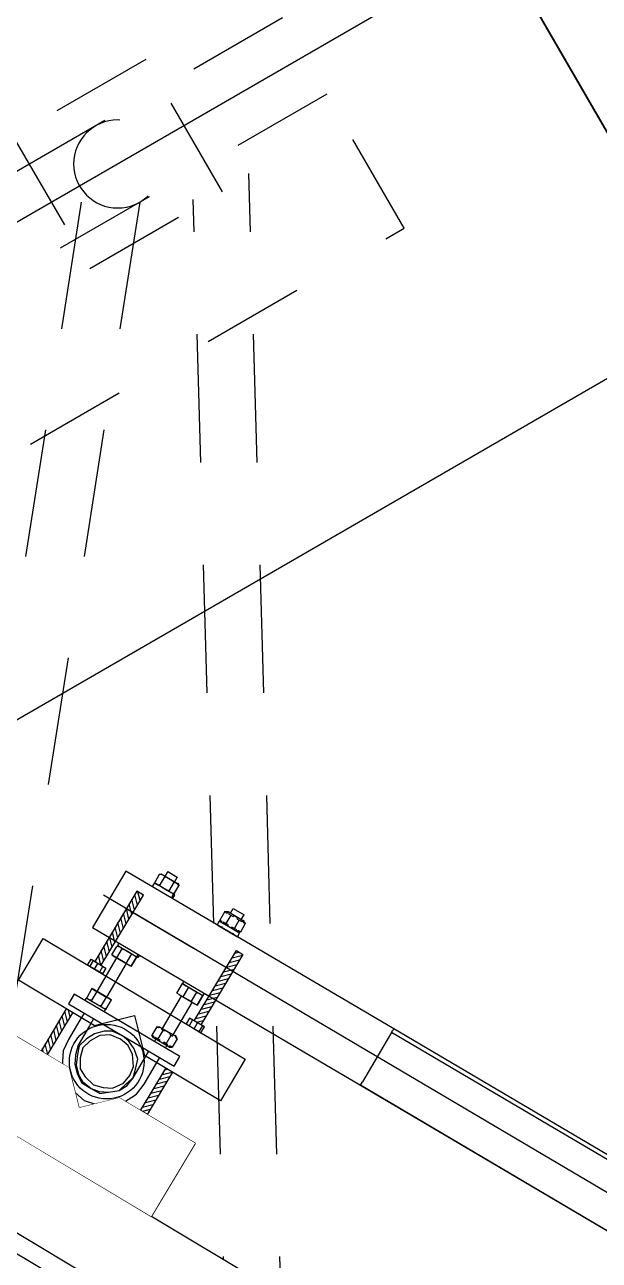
# Model space of a CAD drawing. Header units: millimetres. Extents: x 0 to 177, y -34 to 320.
# Drawn here: x 47.127 to 47.687, y -18.904 to -17.699 of the extents above; entities that cross this region are included whole.
import ezdxf

# ---------------------------------------------------------------- set-up
doc = ezdxf.new("R2010")
doc.units = ezdxf.units.MM
doc.header["$LTSCALE"] = 0.1
doc.set_wipeout_variables(frame=1)
doc.linetypes.add('DASHED2', pattern=[0.375, 0.25, -0.125])
doc.linetypes.add('HIDDEN', pattern=[9.525, 6.35, -3.175])
for name, color, linetype in [('8', 8, 'Continuous'), ('9', 96, 'Continuous'), ('FIBRA OPTICA AT&T', 5, 'Continuous')]:
    doc.layers.add(name, color=color, linetype=linetype)
pattern_1 = [(135, (32.1043925, -60.0973595), (-0.00265165043, -0.00265165043), [])]
pattern_2 = [(45, (-32.1043925, -60.0973595), (0.00265165043, -0.00265165043), [])]

# ---------------------------------------------------------------- blocks, each defined once
blk = doc.blocks.new('TORREPLANTA')
at = {"lineweight": 0}
blk.add_lwpolyline([(24.6192, 100.8451), (24.633, 100.8122), (28.4437, 102.4124), (28.4273, 102.4515)], dxfattribs=at)
blk = doc.blocks.new('A$C3AFD2C73')
at = {"linetype": 'Continuous'}
blk.add_line((0.8187, 0.4217), (0, 0.4217), dxfattribs=at)
blk.add_lwpolyline([(0.8187, 0.8435), (0, 0.8435), (0, 0), (0.8187, 0)], close=True, dxfattribs=at)
at = {"linetype": 'HIDDEN', "ltscale": 0.1}
for points in [[(0.1772, 0.6165), (0.5999, 0.6165), (0.5999, 0.4648), (0.1772, 0.4648)], [(0.4636, 0.3467), (0.3136, 0.3467), (0.3136, 0.4967), (0.4636, 0.4967)], [(0.1772, 0.227), (0.5999, 0.227), (0.5999, 0.3786), (0.1772, 0.3786)]]:
    blk.add_lwpolyline(points, close=True, dxfattribs=at)
blk.add_circle((0.3886, 0.4217), 0.0431, dxfattribs=at)
blk = doc.blocks.new('Antena RF')
at = {"layer": '8', "ltscale": 0.05}
h = blk.add_hatch(dxfattribs=at)
h.set_pattern_fill('ANSI31', color=256, scale=0.03, angle=90, style=0)
h.set_pattern_definition(pattern_1)
h.paths.add_polyline_path([(-0.0602, 0.0779), (-0.0528, 0.0779), (-0.0528, 0.1578), (-0.0602, 0.1578)])
h = blk.add_hatch(dxfattribs=at)
h.set_pattern_fill('ANSI31', color=256, scale=0.03, angle=90, style=0)
h.set_pattern_definition(pattern_2)
h.paths.add_polyline_path([(0.0602, 0.0779), (0.0528, 0.0779), (0.0528, 0.1578), (0.0602, 0.1578)])
h = blk.add_hatch(dxfattribs=at)
h.set_pattern_fill('ANSI31', color=256, scale=0.03, angle=90, style=0)
h.set_pattern_definition(pattern_1)
h.paths.add_polyline_path([(-0.0528, 0.024), (-0.0602, 0.024), (-0.0602, -0.024), (-0.0528, -0.024)])
h = blk.add_hatch(dxfattribs=at)
h.set_pattern_fill('ANSI31', color=256, scale=0.03, angle=90, style=0)
h.set_pattern_definition(pattern_2)
h.paths.add_polyline_path([(0.0528, 0.024), (0.0602, 0.024), (0.0602, -0.024), (0.0528, -0.024)])
for points in [[(-0.0528, 0.0779), (-0.0528, 0.1578), (-0.0602, 0.1578), (-0.0602, 0.0779)], [(0.0528, 0.0779), (0.0528, 0.1578), (0.0602, 0.1578), (0.0602, 0.0779)], [(-0.0602, 0.024), (-0.0602, -0.024), (-0.0528, -0.024), (-0.0528, 0.024)], [(0.0602, 0.024), (0.0602, -0.024), (0.0528, -0.024), (0.0528, 0.024)]]:
    blk.add_lwpolyline(points)
for p, q in [((-0.062, 0.0779), (-0.062, 0.0713)), ((-0.0565, 0.0713), (-0.0565, 0.0779)), ((-0.0565, 0.0713), (-0.0565, 0.0779)), ((-0.051, 0.0779), (-0.051, 0.0713)), ((0.051, 0.0779), (0.051, 0.0713)), ((0.0565, 0.0713), (0.0565, 0.0779)), ((0.0565, 0.0713), (0.0565, 0.0779)), ((0.062, 0.0779), (0.062, 0.0713))]:
    blk.add_line(p, q, dxfattribs=at)
for points in [[(-0.0643, 0.0713), (-0.0643, 0.0779), (-0.0476, 0.0779), (-0.0476, 0.0713)], [(0.0643, 0.0713), (0.0643, 0.0779), (0.0476, 0.0779), (0.0476, 0.0713)]]:
    blk.add_lwpolyline(points, close=True, dxfattribs=at)
for points in [[(-0.0286, 0.024), (-0.1147, 0.024), (-0.1147, 0.0713), (0.1147, 0.0713), (0.1147, 0.024), (0.0286, 0.024)], [(-0.0286, 0.024), (0, 0.0526), (0.0286, 0.024)], [(-0.0286, -0.024), (0, -0.0526), (0.0286, -0.024)]]:
    blk.add_lwpolyline(points, dxfattribs=at)
blk.add_circle((0, 0), 0.0364, dxfattribs=at)
at = {"ltscale": 450}
blk.add_wipeout([(-0.2155, -0.1072), (0.2155, -0.1072), (0.2155, -0.2692), (0.2124, -0.279), (0.205, -0.2863), (0.1955, -0.2892), (-0.1955, -0.2892), (-0.2063, -0.2869), (-0.2136, -0.2793), (-0.2155, -0.2691)], dxfattribs=at)
blk.add_line((-0.2155, -0.1882), (0.2155, -0.1882), dxfattribs=at)
blk.add_lwpolyline([(-0.1955, -0.2892), (0.1955, -0.2892, 0.379386), (0.2155, -0.2692), (0.2155, -0.1072), (-0.2155, -0.1072), (-0.2155, -0.2691, 0.470848)], format="xyb", close=True, dxfattribs=at)
for points in [[(-0.1015, -0.2057), (-0.1225, -0.2057), (-0.1225, -0.2282), (-0.1015, -0.2282)], [(-0.1015, -0.2057), (0.1004, -0.2057), (0.1004, -0.2282), (-0.1015, -0.2282)], [(0.1004, -0.2057), (0.1214, -0.2057), (0.1214, -0.2282), (0.1004, -0.2282)]]:
    blk.add_lwpolyline(points, close=True, dxfattribs=at)
at = {"layer": '8', "ltscale": 0.05}
blk.add_lwpolyline([(0.0286, -0.024), (0.1147, -0.024), (0.1147, -0.1072), (-0.1147, -0.1072), (-0.1147, -0.024), (-0.0286, -0.024)], dxfattribs=at)
blk.add_wipeout([(-0.1147, -0.1072), (-0.1147, -0.024), (-0.0286, -0.024), (0, -0.0526), (0.0286, -0.024), (0.1147, -0.024), (0.1147, -0.1072)])
blk = doc.blocks.new('A$C462F3C73')
at = {"linetype": 'Continuous'}
for points in [[(-39.667, -56.917), (-39.583, -56.833), (-39.333, -56.833), (-39.333, -56.917)], [(-39.583, -56.833), (-39.667, -56.917)], [(-38.417, -56.833), (-39.583, -56.833)], [(-39.333, -56.5), (-39.333, -56.833)], [(-39.333, -56.5), (-38.667, -56.5)], [(-39.333, -56.917), (-39.25, -56.833), (-38.75, -56.833), (-38.667, -56.917)], [(-38.667, -56.5), (-38.667, -56.833)], [(-38.667, -56.5), (-38.667, -56.833)], [(-38.333, -56.917), (-38.333, -57.417), (-38.417, -57.5), (-38.667, -57.5), (-38.667, -56.833), (-38.417, -56.833), (-38.333, -56.917)], [(-38.417, -56.833), (-38.417, -56.75)], [(-38.417, -56.833), (-38.333, -56.917)], [(-38.417, -56.833), (-38.333, -56.833), (-38.333, -56.917), (-38.417, -56.833)], [(-35, -56.75), (-35.167, -56.833)], [(-35.167, -56.833), (-35, -56.833), (-35, -56.75), (-34.917, -56.75), (-34.917, -56.833), (-34.75, -56.833)], [(-34.75, -56.833), (-34.75, -57.417), (-34.917, -57.417), (-34.917, -57.5), (-35, -57.5), (-35, -57.417), (-35.167, -57.417)], [(-35.167, -56.833), (-35.167, -57.417)], [(-33.917, -56.75), (-35, -56.75)], [(-34.833, -56.75), (-34.833, -56.417)], [(-34.833, -56.417), (-34.083, -56.417)], [(-34.75, -56.833), (-34.583, -56.833), (-34.583, -56.75), (-34.333, -56.75), (-34.333, -56.833), (-34.167, -56.833)], [(-34.167, -57.417), (-34.167, -56.833), (-34, -56.833), (-34, -56.75), (-33.917, -56.75), (-33.917, -56.833), (-33.75, -56.833)], [(-33.75, -56.833), (-33.75, -57.417), (-33.917, -57.417), (-33.917, -57.5), (-34, -57.5), (-34, -57.417), (-34.167, -57.417)], [(-34.083, -56.75), (-34.083, -56.417)], [(-34.083, -56.75), (-34.083, -56.417)], [(-33.917, -56.75), (-33.917, -56.667)], [(-33.917, -56.75), (-33.75, -56.833)], [(-33.833, -56.833), (-33.75, -56.833), (-33.917, -56.75)], [(-33.75, -56.833), (-33.75, -57.417), (-33.833, -57.417)], [(-39.333, -56.917), (-39.333, -57.5), (-39.583, -57.5), (-39.667, -57.417)], [(-39.667, -56.917), (-39.667, -57.417)], [(-39.667, -57.5), (-39.667, -57.75)], [(-38.333, -57.75), (-38.333, -57.5), (-39.667, -57.5)], [(-38.667, -57.417), (-38.75, -57.5), (-39.25, -57.5), (-39.333, -57.417)], [(-38.333, -56.917), (-38.333, -57.5), (-38.417, -57.5)], [(-38.417, -57.5), (-38.333, -57.417)], [(-38.417, -57.5), (-38.333, -57.417)], [(-38.25, -57.75), (-38.25, -57.5), (-38.333, -57.5)], [(-35, -57.5), (-35.167, -57.417)], [(-35.167, -57.5), (-35.167, -57.75)], [(-33.75, -57.75), (-33.75, -57.5), (-35.167, -57.5)], [(-34.167, -57.417), (-34.333, -57.417), (-34.333, -57.5), (-34.583, -57.5), (-34.583, -57.417), (-34.75, -57.417)], [(-33.917, -57.5), (-33.75, -57.417)], [(-33.917, -57.5), (-33.75, -57.417)], [(-33.75, -57.75), (-33.75, -57.5)], [(-22.917, -57.75), (-41.5, -57.75)], [(-41.5, -57.75), (-41.5, -61.667)], [(-35.167, -57.75), (-33.75, -57.75)], [(-34.833, -57.75), (-34.833, -57.667)], [(-34.083, -57.75), (-34.083, -57.667)], [(-34.083, -57.75), (-34.083, -57.667)], [(-22.917, -57.75), (-22.917, -57.833)], [(-4.583, -57.75), (-22.917, -57.75)], [(-22.917, -58), (-22.917, -57.833)], [(-4.583, -58), (-22.917, -58)], [(-22.917, -58), (-22.917, -58.5)], [(-22.917, -58.5), (-22.917, -61.417)], [(40.833, -59.75), (-41.917, -59.667)], [(-40.417, -59.667), (-35.667, -59.667)], [(-41.5, -61.667), (-22.917, -61.667)], [(-39.667, -61.667), (-39.667, -61.833), (-38.333, -61.833)], [(-39.667, -62.5), (-39.667, -61.917), (-39.583, -61.833), (-39.333, -61.833), (-39.333, -62.5), (-39.583, -62.5), (-39.667, -62.5)], [(-39.583, -61.833), (-39.667, -61.917)], [(-39.333, -61.917), (-39.25, -61.833), (-38.75, -61.833), (-38.667, -61.917)], [(-38.667, -62.5), (-38.667, -61.833), (-38.417, -61.833), (-38.333, -61.917)], [(-38.417, -61.833), (-38.333, -61.833), (-38.333, -61.917)], [(-38.417, -61.833), (-38.333, -61.917)], [(-38.417, -61.833), (-38.333, -61.917)], [(-38.333, -61.917), (-38.333, -62.5), (-38.417, -62.5)], [(-38.25, -61.667), (-38.25, -61.833), (-38.333, -61.833)], [(-38.333, -61.833), (-38.333, -61.667)], [(-38.333, -62.5), (-38.333, -61.917)], [(-35.167, -61.667), (-35.167, -61.833), (-33.75, -61.833)], [(-35.167, -62.5), (-35.167, -61.833), (-35.083, -61.833), (-35, -61.833), (-34.917, -61.833), (-34.833, -61.833), (-34.75, -61.833), (-34.75, -62.5), (-34.917, -62.5), (-34.917, -62.5), (-35, -62.5), (-35, -62.5), (-35.167, -62.5)], [(-35, -61.833), (-35.167, -61.833)], [(-34.75, -61.833), (-34.667, -61.833), (-34.583, -61.833), (-34.333, -61.833), (-34.167, -61.833), (-34.167, -61.833)], [(-34.167, -62.5), (-34.167, -61.833), (-34.083, -61.833), (-34, -61.833), (-33.917, -61.833), (-33.833, -61.833), (-33.75, -61.833)], [(-33.75, -61.833), (-33.75, -62.5), (-33.917, -62.5)], [(-33.917, -61.833), (-33.75, -61.833)], [(-33.917, -61.833), (-33.75, -61.833)], [(-33.833, -61.833), (-33.75, -61.833)], [(-33.75, -61.667), (-33.75, -61.833)], [(-33.75, -62.5), (-33.75, -61.833)], [(-22.917, -61.667), (22.917, -61.667), (22.917, -61.417)], [(-22.917, -61.667), (-22.917, -61.417)], [(-4.667, -61.667), (-22.917, -61.667)], [(-22.917, -61.667), (-22.917, -61.667)], [(-39.583, -62.5), (-39.667, -62.5)], [(-39.583, -62.5), (-38.417, -62.5)], [(-39.333, -62.5), (-39.333, -64.833)], [(-38.667, -62.5), (-38.75, -62.5), (-39.25, -62.5), (-39.333, -62.5)], [(-38.667, -62.5), (-38.667, -64.833)], [(-38.667, -62.5), (-38.667, -64.833)], [(-38.333, -62.5), (-38.417, -62.5), (-38.667, -62.5), (-38.667, -62.5)], [(-38.333, -62.5), (-38.417, -62.5)], [(-38.417, -62.5), (-38.417, -62.5)], [(-38.417, -62.5), (-38.333, -62.5)], [(-35, -62.5), (-35.167, -62.5)], [(-35, -62.5), (-33.917, -62.5)], [(-34.833, -64.75), (-34.833, -62.5)], [(-34.167, -62.5), (-34.333, -62.5), (-34.333, -62.5), (-34.583, -62.5), (-34.583, -62.5), (-34.75, -62.5)], [(-33.75, -62.5), (-33.917, -62.5), (-33.917, -62.5), (-34, -62.5), (-34, -62.5), (-34.167, -62.5)], [(-34.083, -64.75), (-34.083, -62.5)], [(-34.083, -64.75), (-34.083, -62.5)], [(-33.917, -62.5), (-33.917, -62.5)], [(-33.917, -62.5), (-33.75, -62.5)], [(-33.75, -62.5), (-33.833, -62.5)], [(-39.333, -64.833), (-39.333, -65.417), (-39.417, -65.5), (-39.667, -65.5), (-39.667, -65.417)], [(-39.667, -64.833), (-39.667, -64.833), (-39.417, -64.833), (-39.333, -64.833)], [(-39.667, -64.833), (-39.667, -65.417)], [(-39.583, -64.833), (-39.667, -64.833)], [(-38.417, -64.833), (-39.583, -64.833)], [(-39.333, -64.833), (-39.25, -64.833), (-38.75, -64.833), (-38.667, -64.833)], [(-38.333, -64.833), (-38.333, -65.417), (-38.417, -65.5), (-38.667, -65.5), (-38.667, -65.417), (-38.667, -64.833), (-38.667, -64.833), (-38.417, -64.833), (-38.333, -64.833)], [(-38.333, -64.833), (-38.333, -65.5), (-38.417, -65.5)], [(-38.417, -64.833), (-38.333, -64.833), (-38.333, -64.833), (-38.417, -64.833)], [(-38.417, -64.833), (-38.417, -64.833)], [(-38.417, -64.833), (-38.333, -64.833)], [(-35.167, -64.833), (-35.083, -64.833), (-35, -64.75), (-34.917, -64.75), (-34.833, -64.833), (-34.75, -64.833)], [(-35, -64.75), (-35.167, -64.833)], [(-34.75, -64.833), (-34.75, -65.417), (-34.917, -65.417), (-34.917, -65.5), (-35, -65.5), (-35, -65.417), (-35.167, -65.417)], [(-35.167, -64.833), (-35.167, -65.417)], [(-33.917, -64.75), (-35, -64.75)], [(-34.75, -64.833), (-34.75, -64.833), (-34.583, -64.75), (-34.333, -64.75), (-34.25, -64.833), (-34.167, -64.833)], [(-33.75, -64.833), (-33.75, -65.417), (-33.917, -65.417), (-33.917, -65.5), (-34, -65.5), (-34.083, -65.417), (-34.167, -65.417), (-34.167, -64.833), (-34.083, -64.833), (-34.083, -64.75), (-33.917, -64.75), (-33.833, -64.833), (-33.75, -64.833)], [(-33.917, -64.75), (-33.917, -64.667)], [(-33.833, -64.833), (-33.75, -64.833), (-33.917, -64.75)], [(-33.917, -64.75), (-33.75, -64.833)], [(-33.75, -64.833), (-33.75, -65.417), (-33.833, -65.417)], [(-33.083, -66.333), (-33.083, -65.667), (-40.417, -65.667), (-40.417, -66.333), (-33.083, -66.333)], [(-39.583, -65.5), (-39.667, -65.417)], [(-39.667, -65.5), (-39.667, -65.667)], [(-38.333, -65.667), (-38.333, -65.5), (-39.667, -65.5)], [(-38.667, -65.417), (-38.75, -65.5), (-39.25, -65.5), (-39.333, -65.417)], [(-38.417, -65.5), (-38.333, -65.417)], [(-38.417, -65.5), (-38.333, -65.417)], [(-38.333, -65.667), (-38.333, -65.5)], [(-35, -65.5), (-35.167, -65.417)], [(-33.917, -65.5), (-35, -65.5)], [(-34.833, -65.667), (-34.833, -65.5)], [(-34.167, -65.417), (-34.333, -65.417), (-34.333, -65.5), (-34.583, -65.5), (-34.583, -65.417), (-34.75, -65.417)], [(-34.083, -65.667), (-34.083, -65.5)], [(-34.083, -65.667), (-34.083, -65.5)], [(-33.917, -65.5), (-33.75, -65.417)], [(-33.917, -65.5), (-33.917, -65.417)], [(-33.917, -65.5), (-33.75, -65.417)], [(-33.083, -66.333), (-33.083, -65.667)], [(-39.333, -66.333), (-39.333, -66.833)], [(-38.667, -66.333), (-38.667, -66.833)], [(-38.667, -66.333), (-38.667, -66.833)], [(-34.833, -68.167), (-35, -67.583), (-35.167, -67.083), (-35.667, -66.667), (-36.167, -66.417), (-36.667, -66.333), (-37.333, -66.417), (-37.75, -66.667), (-38.167, -67.083), (-38.417, -67.583), (-38.583, -68.167), (-38.417, -68.667), (-38.167, -69.25), (-37.75, -69.667), (-37.333, -69.917), (-36.667, -70), (-36.167, -69.917), (-35.667, -69.667), (-35.167, -69.25), (-35, -68.667), (-34.833, -68.167)], [(-34.833, -66.833), (-34.833, -66.333)], [(-34.083, -66.833), (-34.083, -66.333)], [(-34.083, -66.833), (-34.083, -66.333)], [(-39.333, -66.833), (-39.333, -68.167)], [(-38.667, -66.833), (-38.667, -68.167)], [(-38.667, -66.833), (-38.667, -68.167)], [(-35.083, -68.167), (-35.167, -67.583), (-35.583, -67), (-36.083, -66.667), (-36.667, -66.583), (-37.333, -66.667), (-37.833, -67), (-38.167, -67.583), (-38.333, -68.167), (-38.167, -68.75), (-37.833, -69.333), (-37.333, -69.583), (-36.667, -69.75), (-36.083, -69.583), (-35.583, -69.333), (-35.167, -68.75), (-35.083, -68.167)], [(-34.833, -68.167), (-34.833, -66.833)], [(-34.083, -68.167), (-34.083, -66.833)], [(-34.083, -68.167), (-34.083, -66.833)], [(-39.333, -68.167), (-39.25, -68.917), (-38.833, -69.75), (-38.25, -70.25), (-37.583, -70.667), (-36.667, -70.833), (-35.917, -70.667), (-35.167, -70.25), (-34.583, -69.75), (-34.167, -68.917), (-34.083, -68.167)], [(-38.667, -68.167), (-38.5, -68.75), (-38.25, -69.25), (-37.833, -69.667), (-37.333, -70), (-36.667, -70), (-36.083, -70), (-35.667, -69.667), (-35.167, -69.25), (-34.917, -68.75), (-34.833, -68.167)], [(-38.667, -68.167), (-38.5, -68.75), (-38.25, -69.25), (-37.833, -69.667), (-37.333, -70), (-36.667, -70)]]:
    blk.add_lwpolyline(points, dxfattribs=at)
at = {"extrusion": (8.92565e-05, -0.000155498, 1), "xscale": 61.31944444444299, "yscale": 61.31944444444299, "zscale": 61.31944444444299, "rotation": 359.6375348272501}
blk.add_blockref('Antena RF', (-36.69, -68.15, 0.007), dxfattribs=at)

msp = doc.modelspace()

# ---------------------------------------------------------------- linework, layer by layer
at = {"linetype": 'DASHED2', "ltscale": 5}
for p, q in [((47.1822, -17.8721), (46.1043, -24.7472)), ((47.2392, -17.8721), (46.1613, -24.7472))]:
    msp.add_line(p, q, dxfattribs=at)
at = {"layer": '9', "linetype": 'DASHED2', "ltscale": 5}
for p, q in [((47.5462, -24.8732), (47.3456, -17.8441)), ((47.4915, -24.8732), (47.2913, -17.8695))]:
    msp.add_line(p, q, dxfattribs=at)

# ---------------------------------------------------------------- block references
at = {"layer": '8', "lineweight": 40}
for name, p, xscale, yscale, zscale, rotation in [('TORREPLANTA', (15.7343, -93.7885), -0.7880434782616021, 0.7880434782616013, 0.7880434782616016, 322.8502888482568), ('A$C3AFD2C73', (46.6725, -17.6652), -0.9958620482220717, 0.995862048222071, 0.995862048222071, 210.0467671902921)]:
    msp.add_blockref(name, p, dxfattribs=dict(at, xscale=xscale, yscale=yscale, zscale=zscale, rotation=rotation))

# ---------------------------------------------------------------- next in the draw order: block references
at = {"layer": 'FIBRA OPTICA AT&T', "extrusion": (2.13686e-06, 0.000179281, 1), "xscale": 0.01630804077010233, "yscale": 0.01630804077010233, "zscale": 0.01630804077010233, "rotation": 329.4611475703814}
msp.add_blockref('A$C462F3C73', (48.2871, -18.0573, -0.0031), dxfattribs=at)

doc.saveas('drawing.dxf')
